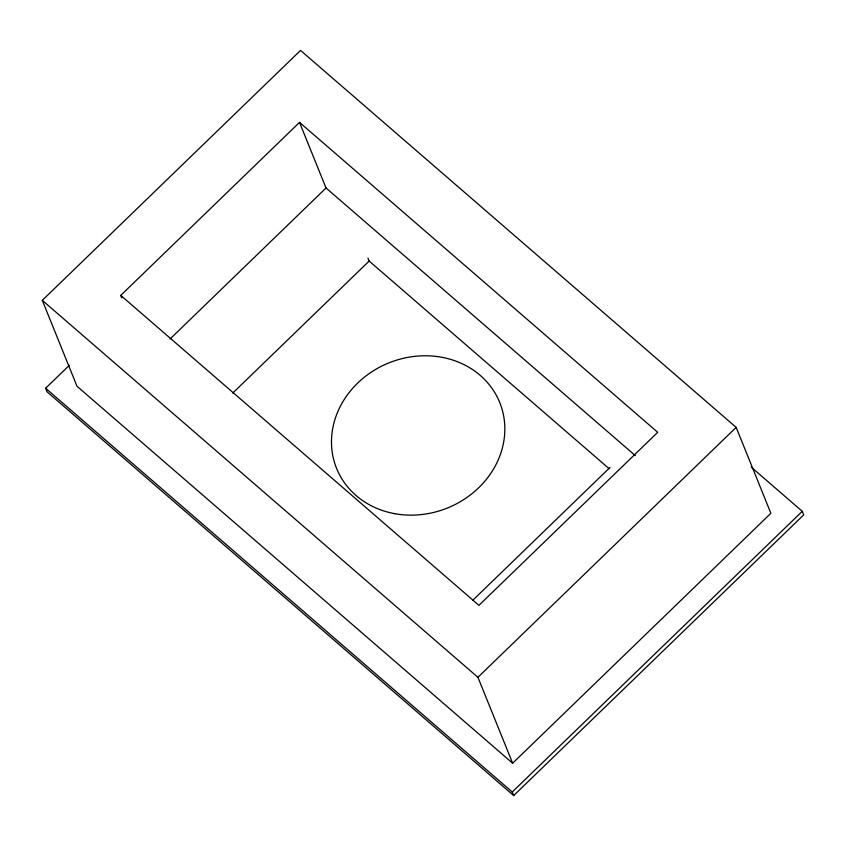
<?xml version="1.0" encoding="UTF-8"?>
<svg xmlns="http://www.w3.org/2000/svg" width="846" height="846" viewBox="0 0 846 846"><rect width="100%" height="100%" fill="white"/><g stroke="black" fill="none" stroke-linecap="round" stroke-linejoin="round"><path stroke-width="1.27" d="M42.3 300.351L300.531 50.422L736.157 427.378L770.875 513.289L512.644 763.219L77.007 386.262L42.3 300.351L477.927 677.308L512.644 763.219M120.756 295.402L299.526 122.374L657.712 432.317L478.931 605.345L120.756 295.402L121.729 297.834M751.301 467.214L802.251 511.312L803.7 514.886L513.681 795.578L47.08 391.825L45.631 388.24L69.33 365.313M169.972 339.066L326.038 188.002L299.526 122.374M232.724 393.104L369.152 261.054L367.947 258.072M472.586 600.459L609.966 467.489M477.927 677.308L736.157 427.378M513.681 795.578L512.242 792.004L802.251 511.312M326.038 188.002L635.335 455.645M369.152 261.054L609.183 468.747M45.631 388.24L512.242 792.004M394.648 513.659A87.984 78.255 -22 0 0 502.164 409.601A87.984 78.255 -22 0 0 357.657 383.101A87.984 78.255 -22 0 0 394.648 513.659"/></g></svg>
